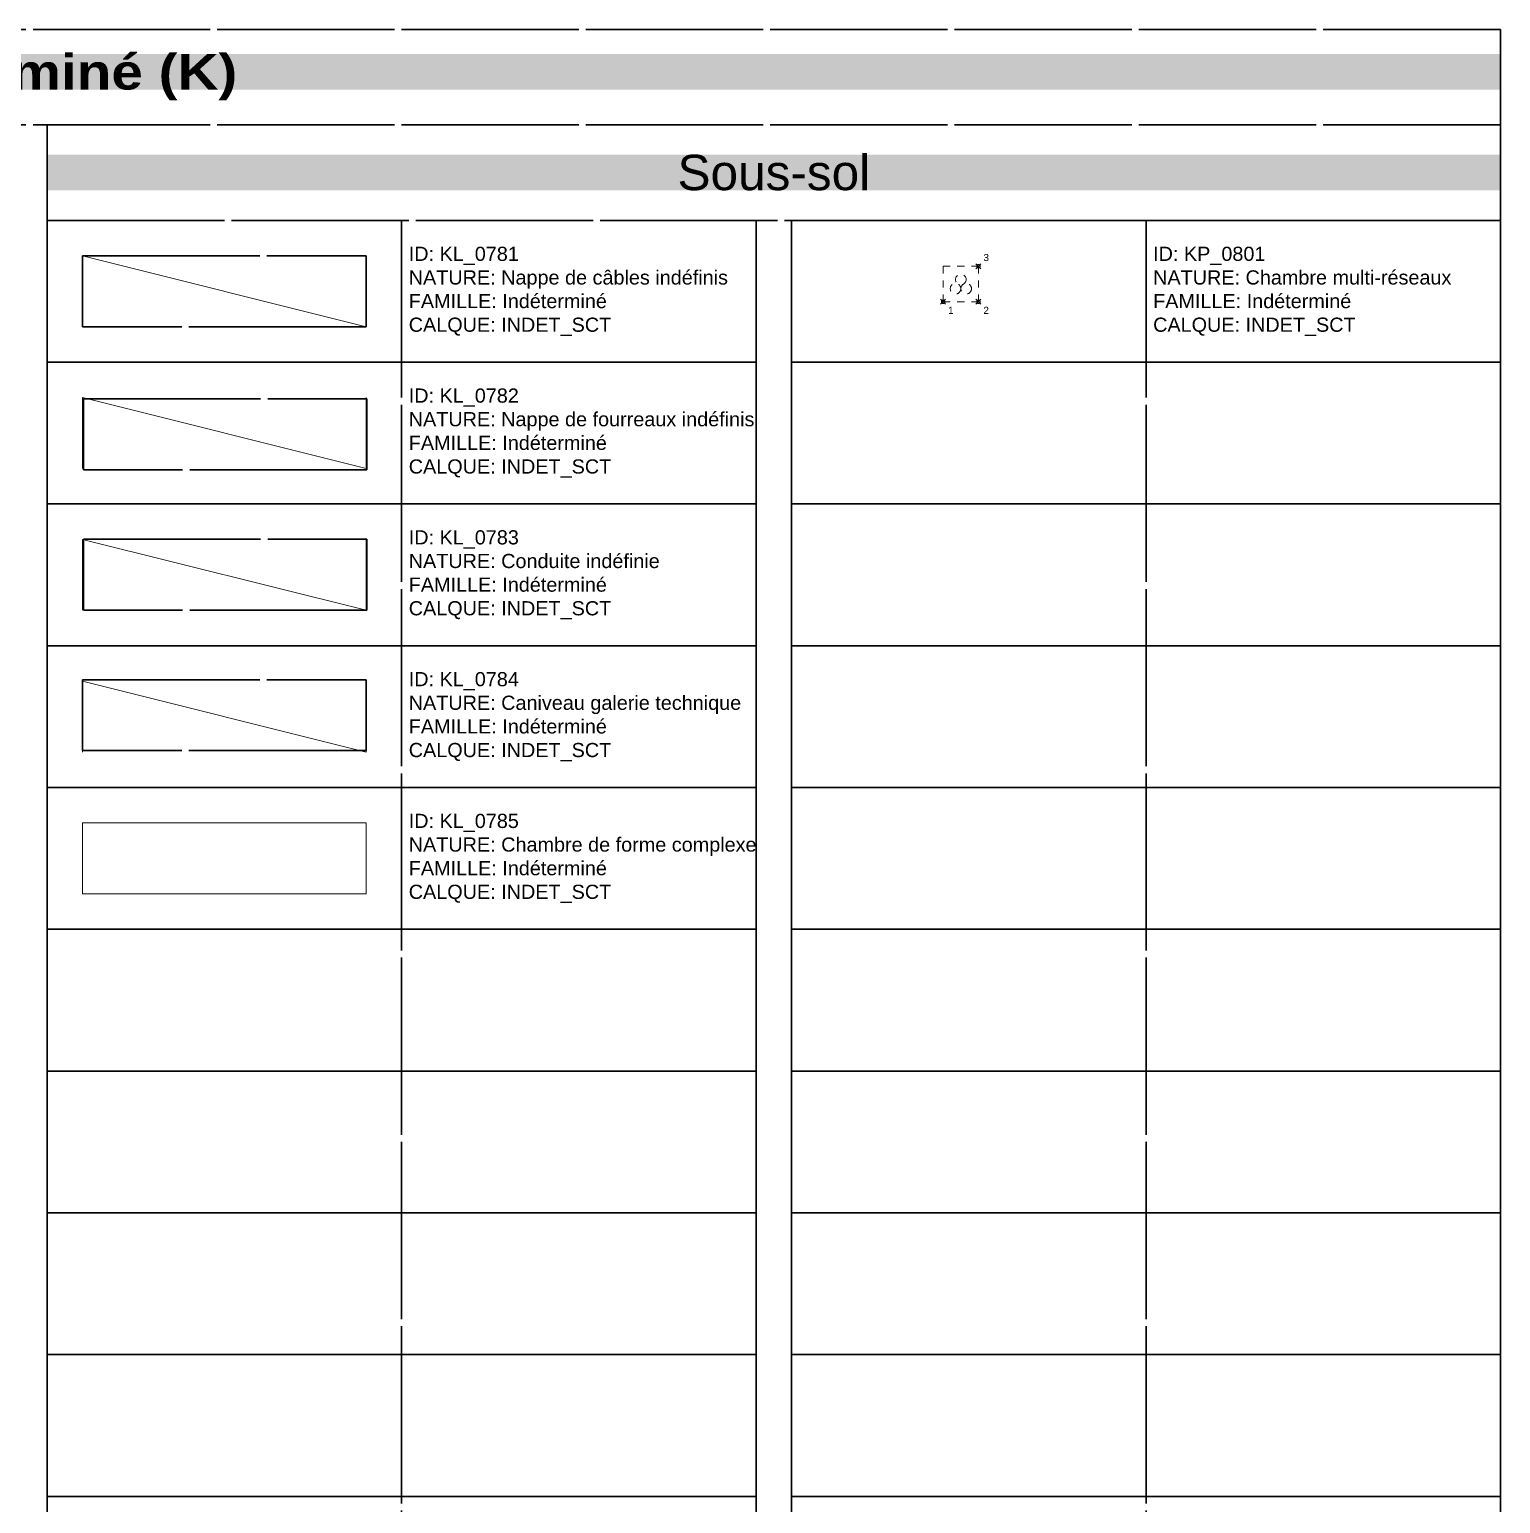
# Model space of a CAD drawing. Header units: metres. Extents: x 3067 to 3319, y 1703 to 1914.
# Drawn here: x 3297.8 to 3318.55, y 1832.46 to 1853.25 of the extents above; entities that cross this region are included whole.
import ezdxf

# ---------------------------------------------------------------- set-up
doc = ezdxf.new("R2010")
doc.units = ezdxf.units.M
doc.linetypes.add('Socle_Continu', pattern=[2.5, 2.5, 0])
doc.linetypes.add('Socle_Discontinu', pattern=[0.075, 0.05, -0.025])
doc.layers.get('0').update_dxf_attribs({"lineweight": 30})
for name, color, linetype, lineweight in [('1', 7, 'Socle_Continu', 30), ('2', 7, 'Socle_Continu', 30), ('3_sens et nbr de points', 7, 'Socle_Continu', 5), ('INDET_SCT', 7, 'Socle_Continu', 13)]:
    doc.layers.add(name, color=color, linetype=linetype, lineweight=lineweight)
doc.styles.get("Standard").update_dxf_attribs({"font": 'arial.ttf'})
doc.linetypes.add('KL_0781', pattern='A,3,-0.1,0.1,-0.1,0.1,-0.254,["?",Standard,S=0.254,R=0,X=-0.1,Y=-0.1],-0.254,0.1,-0.1,0.1,-0.1', length=4.308)
doc.linetypes.add('KL_0782', pattern='A,3,-0.1,0.1,-0.1,0.1,-0.254,["|?|",Standard,S=0.254,R=0,X=-0.2,Y=-0.1],-0.254,0.1,-0.1,0.1,-0.1', length=4.308)
doc.linetypes.add('KL_0783', pattern='A,3,-0.2,0.2,-0.254,["?",Standard,S=0.254,R=0,X=-0.05,Y=-0.127],-0.254,0.2,-0.2', length=4.308)
doc.linetypes.add('KL_0784', pattern='A,0.5,-0.25,0.5,-0.25,0.5,-0.25,["?",Standard,S=0.254,R=-90,X=-0.1,Y=0.1],-0.25,0.5,-0.25,0.5,-0.25,0.5', length=4.5)
doc.linetypes.add('KL_0785', pattern='A,0.5,0,["/ ?",Standard,S=0.254,R=0,X=0,Y=0]', length=0.5)

# ---------------------------------------------------------------- blocks, each defined once
blk = doc.blocks.new('KP_0801')
at = {"layer": 'INDET_SCT', "linetype": 'Socle_Discontinu'}
blk.add_lwpolyline([(0, 0), (0.5, 0), (0.5, 0.5), (0, 0.5)], close=True, dxfattribs=at)
for centre in [(0.175, 0.184), (0.25, 0.314), (0.325, 0.184)]:
    blk.add_circle(centre, 0.075, dxfattribs=at)
at = {"layer": 'INDET_SCT', "linetype": 'Socle_Discontinu', "flags": 9}
for tag, p in [('ID', (1.069, 0.323)), ('NATURE', (1.069, 0.002)), ('FAMILLE', (1.069, -0.319)), ('CALQUE', (1.069, -0.641))]:
    blk.add_attdef(tag, p, '', height=0.2, dxfattribs=at)

msp = doc.modelspace()

# ---------------------------------------------------------------- linework, layer by layer
at = {"linetype": 'Socle_Continu'}
for p, q in [((3303.049, 1850.56), (3303.049, 1810.56)), ((3313.549, 1850.56), (3313.549, 1810.56))]:
    msp.add_line(p, q, dxfattribs=at)
for points in [[(3277.049, 1851.906), (3318.549, 1851.906), (3318.549, 1853.253), (3277.049, 1853.253)], [(3298.049, 1850.56), (3318.549, 1850.56), (3318.549, 1851.906), (3298.049, 1851.906)], [(3298.049, 1850.56), (3308.049, 1850.56), (3308.049, 1848.56), (3298.049, 1848.56)], [(3308.549, 1850.56), (3318.549, 1850.56), (3318.549, 1848.56), (3308.549, 1848.56)], [(3298.049, 1848.56), (3308.049, 1848.56), (3308.049, 1846.56), (3298.049, 1846.56)], [(3308.549, 1848.56), (3318.549, 1848.56), (3318.549, 1846.56), (3308.549, 1846.56)], [(3298.049, 1846.56), (3308.049, 1846.56), (3308.049, 1844.56), (3298.049, 1844.56)], [(3308.549, 1846.56), (3318.549, 1846.56), (3318.549, 1844.56), (3308.549, 1844.56)], [(3298.049, 1844.56), (3308.049, 1844.56), (3308.049, 1842.56), (3298.049, 1842.56)], [(3308.549, 1844.56), (3318.549, 1844.56), (3318.549, 1842.56), (3308.549, 1842.56)], [(3298.049, 1842.56), (3308.049, 1842.56), (3308.049, 1840.56), (3298.049, 1840.56)], [(3308.549, 1842.56), (3318.549, 1842.56), (3318.549, 1840.56), (3308.549, 1840.56)], [(3298.049, 1840.56), (3308.049, 1840.56), (3308.049, 1838.56), (3298.049, 1838.56)], [(3308.549, 1840.56), (3318.549, 1840.56), (3318.549, 1838.56), (3308.549, 1838.56)], [(3298.049, 1838.56), (3308.049, 1838.56), (3308.049, 1836.56), (3298.049, 1836.56)], [(3308.549, 1838.56), (3318.549, 1838.56), (3318.549, 1836.56), (3308.549, 1836.56)], [(3298.049, 1836.56), (3308.049, 1836.56), (3308.049, 1834.56), (3298.049, 1834.56)], [(3308.549, 1836.56), (3318.549, 1836.56), (3318.549, 1834.56), (3308.549, 1834.56)], [(3298.049, 1834.56), (3308.049, 1834.56), (3308.049, 1832.56), (3298.049, 1832.56)], [(3308.549, 1834.56), (3318.549, 1834.56), (3318.549, 1832.56), (3308.549, 1832.56)], [(3298.049, 1832.56), (3308.049, 1832.56), (3308.049, 1830.56), (3298.049, 1830.56)], [(3308.549, 1832.56), (3318.549, 1832.56), (3318.549, 1830.56), (3308.549, 1830.56)]]:
    msp.add_lwpolyline(points, close=True, dxfattribs=at)
at = {"layer": '1', "color": 250, "linetype": 'Socle_Continu'}
msp.add_lwpolyline([(3277.049, 1853.253), (3318.549, 1853.253), (3318.549, 1810.56), (3277.049, 1810.56)], close=True, dxfattribs=at)
at = {"layer": '2', "linetype": 'Socle_Continu'}
for points in [[(3298.549, 1850.06), (3302.549, 1850.06), (3302.549, 1849.06), (3298.549, 1849.06)], [(3298.56, 1848.043), (3302.56, 1848.043), (3302.56, 1847.043), (3298.56, 1847.043)], [(3298.56, 1846.062), (3302.56, 1846.062), (3302.56, 1845.062), (3298.56, 1845.062)], [(3298.548, 1844.081), (3302.548, 1844.081), (3302.548, 1843.081), (3298.548, 1843.081)]]:
    msp.add_lwpolyline(points, close=True, dxfattribs=at)
at = {"layer": '3_sens et nbr de points', "linetype": 'Socle_Continu'}
for p, q in [((3311.15, 1849.948), (3311.221, 1849.877)), ((3311.15, 1849.948), (3311.221, 1849.877)), ((3311.15, 1849.877), (3311.221, 1849.948)), ((3310.651, 1849.448), (3310.722, 1849.377)), ((3310.651, 1849.448), (3310.722, 1849.377)), ((3310.651, 1849.377), (3310.722, 1849.448)), ((3311.15, 1849.448), (3311.221, 1849.377)), ((3311.15, 1849.448), (3311.221, 1849.377)), ((3311.15, 1849.377), (3311.221, 1849.448))]:
    msp.add_line(p, q, dxfattribs=at)
for centre in [(3311.185, 1849.913), (3310.687, 1849.413), (3311.185, 1849.413)]:
    msp.add_circle(centre, 0.025, dxfattribs=at)
at = {"layer": 'INDET_SCT', "linetype": 'KL_0781', "flags": 128}
msp.add_lwpolyline([(3298.549, 1849.06), (3298.549, 1850.06), (3302.549, 1849.06), (3302.549, 1850.06)], dxfattribs=at)
at = {"layer": 'INDET_SCT', "linetype": 'KL_0782', "flags": 128}
msp.add_lwpolyline([(3298.549, 1847.06), (3298.549, 1848.06), (3302.549, 1847.06), (3302.549, 1848.06)], dxfattribs=at)
at = {"layer": 'INDET_SCT', "linetype": 'KL_0783', "flags": 128}
msp.add_lwpolyline([(3298.549, 1845.06), (3298.549, 1846.06), (3302.549, 1845.06), (3302.549, 1846.06)], dxfattribs=at)
at = {"layer": 'INDET_SCT', "linetype": 'KL_0784', "flags": 128}
msp.add_lwpolyline([(3298.549, 1843.06), (3298.549, 1844.06), (3302.549, 1843.06), (3302.549, 1844.06)], dxfattribs=at)
at = {"layer": 'INDET_SCT', "linetype": 'KL_0785'}
msp.add_lwpolyline([(3298.549, 1842.06), (3302.549, 1842.06), (3302.549, 1841.06), (3298.549, 1841.06)], close=True, dxfattribs=at)

# ---------------------------------------------------------------- block references
at = {"layer": 'INDET_SCT', "linetype": 'Socle_Continu'}
msp.add_blockref('KP_0801', (3310.687, 1849.413), dxfattribs=at)

# ---------------------------------------------------------------- texts
at = {"linetype": 'Socle_Continu', "char_height": 0.5, "attachment_point": 5, "bg_fill": 1, "box_fill_scale": 1, "bg_fill_transparency": 0}
for s, insert, width, bg_fill_color in [('{\\fArial Black|b0|i0|c0|p34;\\C256;\\c16777215;Indéterminé (K)}', (3297.799, 1852.58), 41.5, 250), ('\\pxqc;Sous-sol', (3308.299, 1851.233), 20.5, 254)]:
    msp.add_mtext(s, dxfattribs=dict(at, insert=insert, width=width, bg_fill_color=bg_fill_color))
at = {"linetype": 'Socle_Continu', "char_height": 0.2, "width": 4.9, "attachment_point": 4}
for s, insert in [('ID: KL_0781\\PNATURE: Nappe de câbles indéfinis\\PFAMILLE: Indéterminé\\PCALQUE: INDET_SCT', (3303.149, 1849.56)), ('ID: KP_0801\\PNATURE: Chambre multi-réseaux\\PFAMILLE: Indéterminé\\PCALQUE: INDET_SCT', (3313.649, 1849.56)), ('ID: KL_0782\\PNATURE: Nappe de fourreaux indéfinis\\PFAMILLE: Indéterminé\\PCALQUE: INDET_SCT', (3303.149, 1847.56)), ('ID: KL_0783\\PNATURE: Conduite indéfinie\\PFAMILLE: Indéterminé\\PCALQUE: INDET_SCT', (3303.149, 1845.56)), ('ID: KL_0784\\PNATURE: Caniveau galerie technique\\PFAMILLE: Indéterminé\\PCALQUE: INDET_SCT', (3303.149, 1843.56)), ('ID: KL_0785\\PNATURE: Chambre de forme complexe\\PFAMILLE: Indéterminé\\PCALQUE: INDET_SCT', (3303.149, 1841.56))]:
    msp.add_mtext(s, dxfattribs=dict(at, insert=insert))
at = {"layer": '3_sens et nbr de points', "linetype": 'Socle_Continu', "char_height": 0.1, "attachment_point": 1}
for s, insert in [('3', (3311.256, 1850.086)), ('1', (3310.757, 1849.342)), ('2', (3311.256, 1849.342))]:
    msp.add_mtext_dynamic_manual_height_columns(s, width=0.17351, gutter_width=1, heights=[0], dxfattribs=dict(at, insert=insert))

doc.saveas('drawing.dxf')
